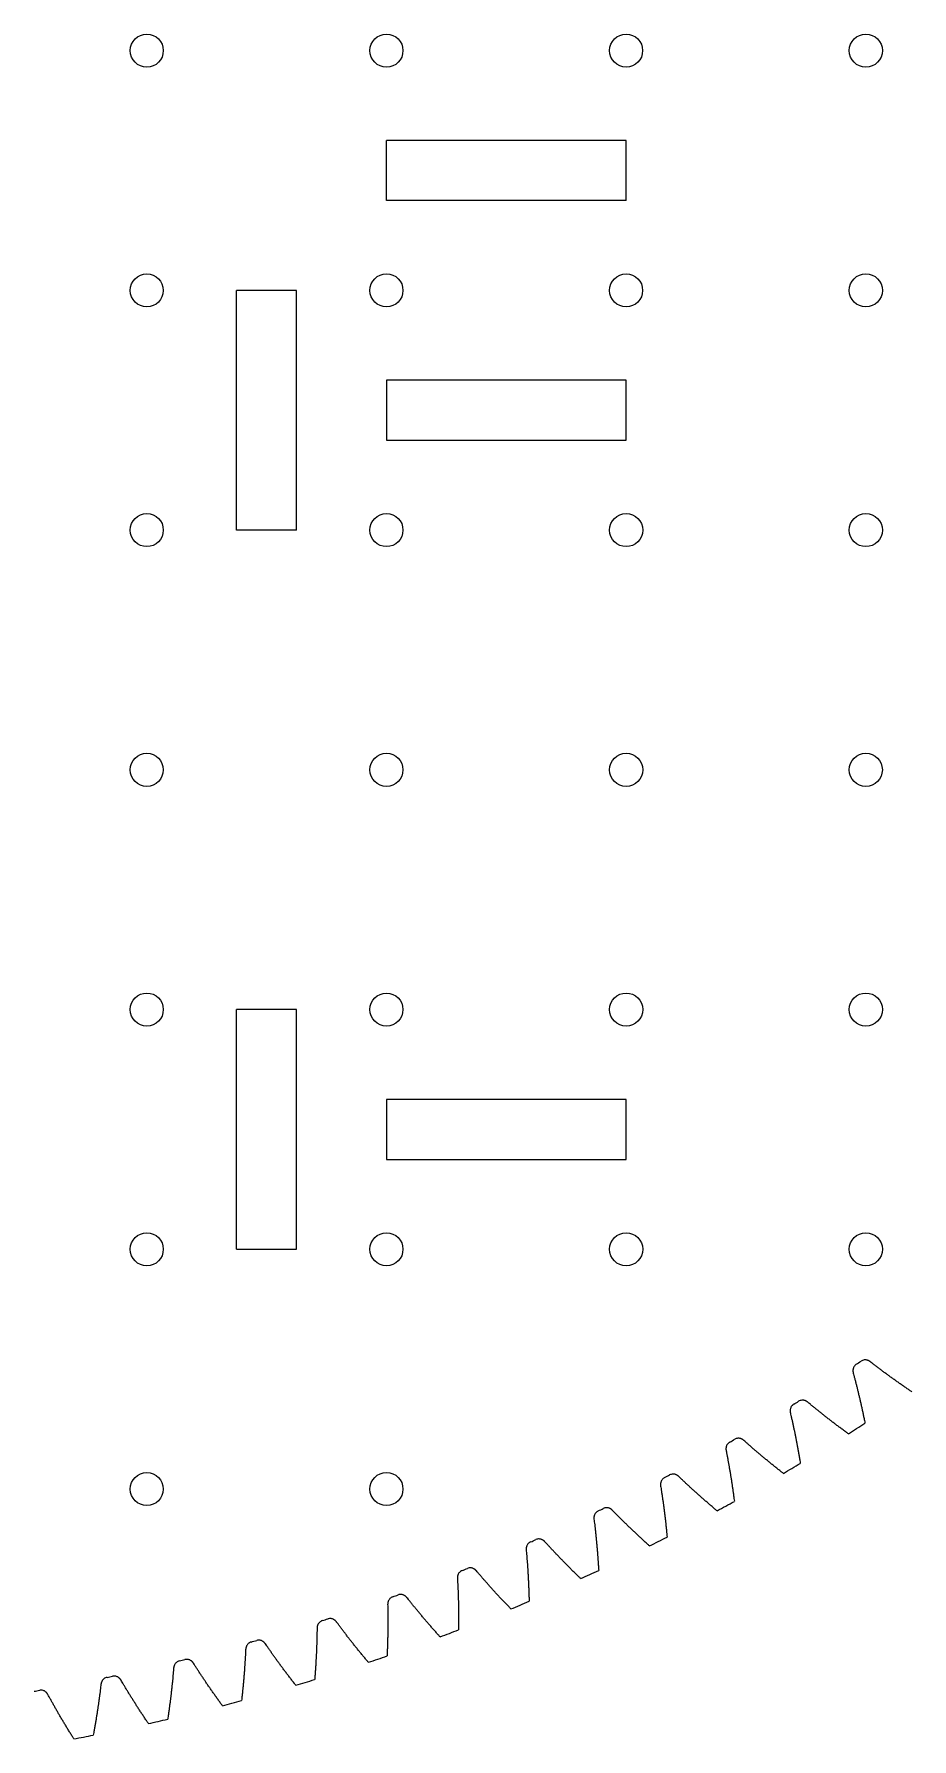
# Model space of a CAD drawing. Header units: inches. Extents: x 0.6 to 19, y 0.5 to 18.9.
# Drawn here: x 11.32 to 14.98, y 0.69 to 7.8 of the extents above; entities that cross this region are included whole.
import ezdxf

# ---------------------------------------------------------------- set-up
doc = ezdxf.new("R2010")
doc.units = ezdxf.units.IN
doc.header["$MEASUREMENT"] = 0

msp = doc.modelspace()

# ---------------------------------------------------------------- linework, layer by layer
at = {"color": 7, "linetype": 'Continuous', "lineweight": 15}
for p, q in [((13.7916, 7.3572), (12.7916, 7.3572)), ((12.7916, 7.1072), (12.7916, 7.3572)), ((13.7916, 7.1072), (13.7916, 7.3572)), ((13.7916, 7.1072), (12.7916, 7.1072)), ((12.4166, 6.7322), (12.1666, 6.7322)), ((12.1666, 5.7322), (12.1666, 6.7322)), ((12.4166, 5.7322), (12.4166, 6.7322)), ((13.7916, 6.3572), (12.7916, 6.3572)), ((12.7916, 6.3572), (12.7916, 6.1072)), ((13.7916, 6.1072), (13.7916, 6.3572)), ((12.7916, 6.1072), (13.7916, 6.1072)), ((12.4166, 5.7322), (12.1666, 5.7322)), ((12.4166, 3.7322), (12.1666, 3.7322)), ((12.1666, 2.7322), (12.1666, 3.7322)), ((12.4166, 2.7322), (12.4166, 3.7322)), ((13.7916, 3.3572), (12.7916, 3.3572)), ((12.7916, 3.3572), (12.7916, 3.1072)), ((13.7916, 3.1072), (13.7916, 3.3572)), ((12.7916, 3.1072), (13.7916, 3.1072)), ((12.1666, 2.7322), (12.4166, 2.7322))]:
    msp.add_line(p, q, dxfattribs=at)
for centre, radius in [((11.7916, 7.7322), 0.069), ((12.7916, 7.7322), 0.069), ((13.7916, 7.7322), 0.0689), ((14.7916, 7.7322), 0.069), ((11.7916, 6.7322), 0.0689), ((12.7916, 6.7322), 0.069), ((13.7916, 6.7322), 0.0689), ((14.7916, 6.7322), 0.069), ((11.7916, 5.7322), 0.069), ((12.7916, 5.7322), 0.069), ((13.7916, 5.7322), 0.069), ((14.7916, 5.7322), 0.069), ((11.7916, 4.7322), 0.0689), ((12.7916, 4.7322), 0.0689), ((13.7916, 4.7322), 0.069), ((14.7916, 4.7322), 0.0689), ((11.7916, 3.7322), 0.069), ((12.7916, 3.7322), 0.0689), ((13.7916, 3.7322), 0.069), ((14.7916, 3.7322), 0.069), ((11.7916, 2.7322), 0.069), ((12.7916, 2.7322), 0.0689), ((13.7916, 2.7322), 0.069), ((14.7916, 2.7322), 0.069), ((11.7916, 1.7322), 0.0689), ((12.7916, 1.7322), 0.069)]:
    msp.add_circle(centre, radius, dxfattribs=at)
for radius, start, end in [(8.975, 303.55058, 303.70216), (8.975, 301.57256, 301.72414), (9.2, 302.38121, 302.89352), (8.975, 299.59454, 299.74612), (8.975, 297.61652, 297.7681), (9.2, 300.40318, 300.9155), (8.975, 295.6385, 295.79008), (9.2, 298.42516, 298.93748), (8.975, 293.66047, 293.81205), (9.2, 296.44714, 296.95945), (8.975, 291.68245, 291.83403), (9.2, 294.46912, 294.98143), (8.975, 289.70443, 289.85601), (9.2, 292.4911, 293.00341), (8.975, 287.72641, 287.87799), (9.2, 290.51307, 291.02539), (8.975, 285.74839, 285.89997), (8.975, 283.77036, 283.92194), (9.2, 288.53505, 289.04737), (8.975, 281.79234, 281.94392), (9.2, 286.55703, 287.06934), (8.975, 279.81432, 279.9659), (9.2, 284.57901, 285.09132), (9.2, 282.60099, 283.1133), (9.2, 280.62296, 281.13528)]:
    msp.add_arc((9.7916, 9.7322), radius, start, end, dxfattribs=at)
for points, knots in [([(14.7518, 2.2525), (14.7499, 2.251), (14.7462, 2.2481), (14.7422, 2.2426), (14.7398, 2.2374), (14.7385, 2.2329), (14.7379, 2.2291), (14.7378, 2.2259), (14.7379, 2.2233), (14.7381, 2.2211), (14.7384, 2.2191), (14.7388, 2.2173), (14.7399, 2.2129), (14.7422, 2.2047), (14.7453, 2.1926), (14.7488, 2.1792), (14.7523, 2.1656), (14.7558, 2.1518), (14.7592, 2.1378), (14.7626, 2.1236), (14.766, 2.1092), (14.7693, 2.0946), (14.7727, 2.0798), (14.776, 2.0647), (14.7793, 2.0495), (14.7825, 2.0341), (14.7854, 2.0199), (14.7872, 2.0109), (14.7879, 2.0072)], [0, 0, 0, 0, 0.0281422, 0.0544033, 0.076448, 0.0943064, 0.1087144, 0.1205172, 0.1304264, 0.1389802, 0.1465701, 0.1534791, 0.1599127, 0.1988525, 0.2512062, 0.3043093, 0.3581618, 0.4127637, 0.468115, 0.5242158, 0.5810659, 0.6386654, 0.6970143, 0.7561127, 0.8159604, 0.8765575, 0.9379041, 0.9821736, 0.9821736, 0.9821736, 0.9821736]), ([(14.9839, 2.1375), (14.9807, 2.1397), (14.9731, 2.1448), (14.9612, 2.1529), (14.9482, 2.1619), (14.9354, 2.1708), (14.9228, 2.1797), (14.9105, 2.1885), (14.8983, 2.1972), (14.8863, 2.2059), (14.8745, 2.2145), (14.8629, 2.2231), (14.8515, 2.2316), (14.8404, 2.2401), (14.8294, 2.2485), (14.8194, 2.2561), (14.8128, 2.2614), (14.8091, 2.2641), (14.8076, 2.2651), (14.8059, 2.2661), (14.8039, 2.2672), (14.8015, 2.2683), (14.7986, 2.2694), (14.7949, 2.2704), (14.7902, 2.271), (14.7844, 2.2707), (14.7779, 2.2692), (14.7738, 2.2668), (14.7716, 2.2656)], [0.0178264, 0.0178264, 0.0178264, 0.0178264, 0.0620959, 0.1234425, 0.1840396, 0.2438873, 0.3029857, 0.3613346, 0.4189341, 0.4757842, 0.531885, 0.5872363, 0.6418382, 0.6956907, 0.7487938, 0.8011475, 0.8400873, 0.8465209, 0.8534299, 0.8610198, 0.8695736, 0.8794828, 0.8912856, 0.9056936, 0.923552, 0.9455967, 0.9718578, 1, 1, 1, 1]), ([(14.4907, 2.0857), (14.4887, 2.0843), (14.4849, 2.0815), (14.4808, 2.0762), (14.4781, 2.0711), (14.4767, 2.0666), (14.476, 2.0628), (14.4758, 2.0597), (14.4758, 2.0571), (14.4759, 2.0548), (14.4762, 2.0528), (14.4765, 2.051), (14.4774, 2.0466), (14.4794, 2.0383), (14.4822, 2.0261), (14.4852, 2.0126), (14.4882, 1.9989), (14.4912, 1.985), (14.4941, 1.9709), (14.497, 1.9566), (14.4999, 1.9421), (14.5028, 1.9273), (14.5056, 1.9124), (14.5084, 1.8973), (14.5111, 1.8819), (14.5138, 1.8664), (14.5162, 1.8522), (14.5177, 1.8431), (14.5183, 1.8393)], [0, 0, 0, 0, 0.0281422, 0.0544033, 0.076448, 0.0943064, 0.1087144, 0.1205172, 0.1304264, 0.1389802, 0.1465701, 0.1534791, 0.1599127, 0.1988525, 0.2512062, 0.3043093, 0.3581618, 0.4127637, 0.468115, 0.5242158, 0.5810659, 0.6386654, 0.6970143, 0.7561127, 0.8159604, 0.8765575, 0.9379041, 0.9821736, 0.9821736, 0.9821736, 0.9821736]), ([(14.7187, 1.9628), (14.7156, 1.9651), (14.7081, 1.9705), (14.6965, 1.979), (14.6838, 1.9884), (14.6714, 1.9978), (14.6591, 2.007), (14.647, 2.0163), (14.6352, 2.0254), (14.6235, 2.0345), (14.612, 2.0436), (14.6007, 2.0526), (14.5896, 2.0615), (14.5787, 2.0703), (14.5681, 2.0791), (14.5584, 2.087), (14.5519, 2.0925), (14.5484, 2.0953), (14.5469, 2.0964), (14.5452, 2.0975), (14.5433, 2.0987), (14.5409, 2.0999), (14.538, 2.101), (14.5343, 2.1021), (14.5297, 2.1029), (14.5239, 2.1028), (14.5173, 2.1015), (14.5131, 2.0993), (14.5109, 2.0982)], [0.0178264, 0.0178264, 0.0178264, 0.0178264, 0.0620959, 0.1234425, 0.1840396, 0.2438873, 0.3029857, 0.3613346, 0.4189341, 0.4757842, 0.531885, 0.5872363, 0.6418382, 0.6956907, 0.7487938, 0.8011475, 0.8400873, 0.8465209, 0.8534299, 0.8610198, 0.8695736, 0.8794828, 0.8912856, 0.9056936, 0.923552, 0.9455967, 0.9718578, 1, 1, 1, 1]), ([(14.224, 1.9281), (14.222, 1.9267), (14.218, 1.9241), (14.2137, 1.9189), (14.2109, 1.9139), (14.2093, 1.9094), (14.2085, 1.9057), (14.2081, 1.9026), (14.2081, 1.9), (14.2081, 1.8977), (14.2083, 1.8957), (14.2085, 1.8939), (14.2093, 1.8894), (14.211, 1.8811), (14.2134, 1.8688), (14.2159, 1.8552), (14.2185, 1.8414), (14.2209, 1.8274), (14.2234, 1.8132), (14.2258, 1.7988), (14.2282, 1.7842), (14.2306, 1.7694), (14.2329, 1.7544), (14.2351, 1.7391), (14.2373, 1.7237), (14.2395, 1.7081), (14.2414, 1.6938), (14.2426, 1.6847), (14.2431, 1.6809)], [0, 0, 0, 0, 0.0281422, 0.0544033, 0.076448, 0.0943064, 0.1087144, 0.1205172, 0.1304264, 0.1389802, 0.1465701, 0.1534791, 0.1599127, 0.1988525, 0.2512062, 0.3043093, 0.3581618, 0.4127637, 0.468115, 0.5242158, 0.5810659, 0.6386654, 0.6970143, 0.7561127, 0.8159604, 0.8765575, 0.9379041, 0.9821736, 0.9821736, 0.9821736, 0.9821736]), ([(14.4476, 1.7974), (14.4445, 1.7997), (14.4373, 1.8054), (14.426, 1.8143), (14.4136, 1.8242), (14.4015, 1.8339), (14.3896, 1.8436), (14.3778, 1.8533), (14.3663, 1.8628), (14.3549, 1.8723), (14.3438, 1.8818), (14.3328, 1.8911), (14.322, 1.9004), (14.3114, 1.9096), (14.3011, 1.9188), (14.2916, 1.927), (14.2854, 1.9328), (14.2819, 1.9357), (14.2805, 1.9368), (14.2789, 1.938), (14.277, 1.9392), (14.2747, 1.9405), (14.2718, 1.9418), (14.2682, 1.943), (14.2635, 1.9439), (14.2577, 1.944), (14.2511, 1.943), (14.2468, 1.9409), (14.2446, 1.9399)], [0.0178264, 0.0178264, 0.0178264, 0.0178264, 0.0620959, 0.1234425, 0.1840396, 0.2438873, 0.3029857, 0.3613346, 0.4189341, 0.4757842, 0.531885, 0.5872363, 0.6418382, 0.6956907, 0.7487938, 0.8011475, 0.8400873, 0.8465209, 0.8534299, 0.8610198, 0.8695736, 0.8794828, 0.8912856, 0.9056936, 0.923552, 0.9455967, 0.9718578, 1, 1, 1, 1]), ([(13.952, 1.7798), (13.9499, 1.7785), (13.9459, 1.776), (13.9414, 1.771), (13.9384, 1.766), (13.9367, 1.7616), (13.9357, 1.7579), (13.9353, 1.7548), (13.9351, 1.7522), (13.9351, 1.7499), (13.9352, 1.7479), (13.9354, 1.7461), (13.936, 1.7416), (13.9374, 1.7333), (13.9393, 1.7209), (13.9414, 1.7072), (13.9435, 1.6933), (13.9455, 1.6792), (13.9474, 1.665), (13.9493, 1.6505), (13.9512, 1.6358), (13.9531, 1.6209), (13.9548, 1.6058), (13.9566, 1.5905), (13.9583, 1.575), (13.9599, 1.5593), (13.9613, 1.545), (13.9622, 1.5359), (13.9625, 1.532)], [0, 0, 0, 0, 0.0281422, 0.0544033, 0.076448, 0.0943064, 0.1087144, 0.1205172, 0.1304264, 0.1389802, 0.1465701, 0.1534791, 0.1599127, 0.1988525, 0.2512062, 0.3043093, 0.3581618, 0.4127637, 0.468115, 0.5242158, 0.5810659, 0.6386654, 0.6970143, 0.7561127, 0.8159604, 0.8765575, 0.9379041, 0.9821736, 0.9821736, 0.9821736, 0.9821736]), ([(14.1709, 1.6414), (14.168, 1.6439), (14.1609, 1.6498), (14.1499, 1.6591), (14.1379, 1.6693), (14.1261, 1.6795), (14.1145, 1.6896), (14.1031, 1.6997), (14.0919, 1.7096), (14.0809, 1.7195), (14.0701, 1.7293), (14.0594, 1.7391), (14.049, 1.7487), (14.0387, 1.7583), (14.0287, 1.7678), (14.0196, 1.7764), (14.0135, 1.7823), (14.0102, 1.7854), (14.0088, 1.7865), (14.0072, 1.7878), (14.0053, 1.789), (14.003, 1.7904), (14.0002, 1.7918), (13.9966, 1.7931), (13.992, 1.7942), (13.9863, 1.7945), (13.9796, 1.7937), (13.9753, 1.7918), (13.973, 1.7908)], [0.0178264, 0.0178264, 0.0178264, 0.0178264, 0.0620959, 0.1234425, 0.1840396, 0.2438873, 0.3029857, 0.3613346, 0.4189341, 0.4757842, 0.531885, 0.5872363, 0.6418382, 0.6956907, 0.7487938, 0.8011475, 0.8400873, 0.8465209, 0.8534299, 0.8610198, 0.8695736, 0.8794828, 0.8912856, 0.9056936, 0.923552, 0.9455967, 0.9718578, 1, 1, 1, 1]), ([(13.675, 1.6409), (13.6729, 1.6397), (13.6688, 1.6373), (13.6641, 1.6325), (13.661, 1.6276), (13.6591, 1.6233), (13.658, 1.6196), (13.6574, 1.6165), (13.6572, 1.6139), (13.6571, 1.6117), (13.6571, 1.6097), (13.6572, 1.6078), (13.6577, 1.6033), (13.6589, 1.5949), (13.6603, 1.5825), (13.662, 1.5687), (13.6635, 1.5548), (13.665, 1.5407), (13.6665, 1.5263), (13.6679, 1.5118), (13.6693, 1.497), (13.6706, 1.4821), (13.6719, 1.467), (13.6731, 1.4516), (13.6742, 1.4361), (13.6753, 1.4203), (13.6762, 1.4059), (13.6768, 1.3968), (13.677, 1.393)], [0, 0, 0, 0, 0.0281422, 0.0544033, 0.076448, 0.0943064, 0.1087144, 0.1205172, 0.1304264, 0.1389802, 0.1465701, 0.1534791, 0.1599127, 0.1988525, 0.2512062, 0.3043093, 0.3581618, 0.4127637, 0.468115, 0.5242158, 0.5810659, 0.6386654, 0.6970143, 0.7561127, 0.8159604, 0.8765575, 0.9379041, 0.9821736, 0.9821736, 0.9821736, 0.9821736]), ([(13.889, 1.4951), (13.8862, 1.4976), (13.8794, 1.5038), (13.8687, 1.5135), (13.857, 1.5241), (13.8456, 1.5347), (13.8344, 1.5452), (13.8233, 1.5556), (13.8124, 1.566), (13.8018, 1.5763), (13.7913, 1.5864), (13.781, 1.5965), (13.7709, 1.6065), (13.761, 1.6164), (13.7512, 1.6263), (13.7424, 1.6352), (13.7366, 1.6413), (13.7333, 1.6445), (13.732, 1.6457), (13.7304, 1.647), (13.7286, 1.6483), (13.7264, 1.6498), (13.7236, 1.6512), (13.7201, 1.6527), (13.7155, 1.6539), (13.7098, 1.6545), (13.7031, 1.6539), (13.6987, 1.6521), (13.6964, 1.6512)], [0.0178264, 0.0178264, 0.0178264, 0.0178264, 0.0620959, 0.1234425, 0.1840396, 0.2438873, 0.3029857, 0.3613346, 0.4189341, 0.4757842, 0.531885, 0.5872363, 0.6418382, 0.6956907, 0.7487938, 0.8011475, 0.8400873, 0.8465209, 0.8534299, 0.8610198, 0.8695736, 0.8794828, 0.8912856, 0.9056936, 0.923552, 0.9455967, 0.9718578, 1, 1, 1, 1]), ([(13.3934, 1.5117), (13.3913, 1.5105), (13.3871, 1.5083), (13.3822, 1.5036), (13.3789, 1.4989), (13.3769, 1.4946), (13.3757, 1.491), (13.375, 1.4879), (13.3747, 1.4853), (13.3745, 1.4831), (13.3745, 1.4811), (13.3745, 1.4793), (13.3748, 1.4747), (13.3757, 1.4663), (13.3767, 1.4538), (13.3779, 1.44), (13.3789, 1.426), (13.38, 1.4119), (13.381, 1.3975), (13.3819, 1.3829), (13.3827, 1.3681), (13.3835, 1.3531), (13.3843, 1.338), (13.3849, 1.3226), (13.3856, 1.307), (13.3861, 1.2912), (13.3865, 1.2768), (13.3867, 1.2677), (13.3868, 1.2638)], [0, 0, 0, 0, 0.0281422, 0.0544033, 0.076448, 0.0943064, 0.1087144, 0.1205172, 0.1304264, 0.1389802, 0.1465701, 0.1534791, 0.1599127, 0.1988525, 0.2512062, 0.3043093, 0.3581618, 0.4127637, 0.468115, 0.5242158, 0.5810659, 0.6386654, 0.6970143, 0.7561127, 0.8159604, 0.8765575, 0.9379041, 0.9821736, 0.9821736, 0.9821736, 0.9821736]), ([(13.6023, 1.3585), (13.5995, 1.3612), (13.5929, 1.3676), (13.5826, 1.3776), (13.5713, 1.3887), (13.5602, 1.3997), (13.5494, 1.4106), (13.5387, 1.4214), (13.5282, 1.4321), (13.5179, 1.4427), (13.5077, 1.4532), (13.4978, 1.4637), (13.4881, 1.474), (13.4785, 1.4843), (13.4691, 1.4944), (13.4606, 1.5036), (13.455, 1.51), (13.4518, 1.5133), (13.4505, 1.5145), (13.449, 1.5158), (13.4473, 1.5173), (13.4451, 1.5188), (13.4424, 1.5203), (13.4389, 1.5219), (13.4344, 1.5233), (13.4286, 1.524), (13.4219, 1.5237), (13.4175, 1.5221), (13.4152, 1.5212)], [0.0178264, 0.0178264, 0.0178264, 0.0178264, 0.0620959, 0.1234425, 0.1840396, 0.2438873, 0.3029857, 0.3613346, 0.4189341, 0.4757842, 0.531885, 0.5872363, 0.6418382, 0.6956907, 0.7487938, 0.8011475, 0.8400873, 0.8465209, 0.8534299, 0.8610198, 0.8695736, 0.8794828, 0.8912856, 0.9056936, 0.923552, 0.9455967, 0.9718578, 1, 1, 1, 1]), ([(13.1075, 1.3923), (13.1053, 1.3912), (13.1011, 1.3891), (13.0961, 1.3846), (13.0926, 1.38), (13.0904, 1.3758), (13.0891, 1.3722), (13.0883, 1.3692), (13.0879, 1.3666), (13.0876, 1.3643), (13.0875, 1.3623), (13.0875, 1.3605), (13.0877, 1.356), (13.0882, 1.3475), (13.0888, 1.335), (13.0895, 1.3212), (13.0901, 1.3072), (13.0907, 1.293), (13.0911, 1.2785), (13.0915, 1.2639), (13.0919, 1.2491), (13.0922, 1.2341), (13.0924, 1.219), (13.0925, 1.2036), (13.0926, 1.188), (13.0926, 1.1722), (13.0925, 1.1578), (13.0924, 1.1486), (13.0924, 1.1448)], [0, 0, 0, 0, 0.0281422, 0.0544033, 0.076448, 0.0943064, 0.1087144, 0.1205172, 0.1304264, 0.1389802, 0.1465701, 0.1534791, 0.1599127, 0.1988525, 0.2512062, 0.3043093, 0.3581618, 0.4127637, 0.468115, 0.5242158, 0.5810659, 0.6386654, 0.6970143, 0.7561127, 0.8159604, 0.8765575, 0.9379041, 0.9821736, 0.9821736, 0.9821736, 0.9821736]), ([(13.311, 1.232), (13.3083, 1.2348), (13.3019, 1.2413), (13.2919, 1.2518), (13.2811, 1.2632), (13.2704, 1.2746), (13.2599, 1.2858), (13.2496, 1.297), (13.2395, 1.308), (13.2295, 1.319), (13.2198, 1.3299), (13.2102, 1.3407), (13.2008, 1.3513), (13.1916, 1.3619), (13.1826, 1.3724), (13.1744, 1.3819), (13.169, 1.3884), (13.166, 1.3918), (13.1647, 1.3931), (13.1632, 1.3945), (13.1615, 1.396), (13.1594, 1.3975), (13.1568, 1.3992), (13.1533, 1.4009), (13.1488, 1.4025), (13.1432, 1.4034), (13.1364, 1.4032), (13.1319, 1.4018), (13.1296, 1.4011)], [0.0178264, 0.0178264, 0.0178264, 0.0178264, 0.0620959, 0.1234425, 0.1840396, 0.2438873, 0.3029857, 0.3613346, 0.4189341, 0.4757842, 0.531885, 0.5872363, 0.6418382, 0.6956907, 0.7487938, 0.8011475, 0.8400873, 0.8465209, 0.8534299, 0.8610198, 0.8695736, 0.8794828, 0.8912856, 0.9056936, 0.923552, 0.9455967, 0.9718578, 1, 1, 1, 1]), ([(12.8177, 1.2828), (12.8154, 1.2818), (12.8111, 1.2799), (12.806, 1.2755), (12.8024, 1.271), (12.8, 1.2669), (12.7986, 1.2634), (12.7977, 1.2604), (12.7972, 1.2578), (12.7968, 1.2555), (12.7967, 1.2535), (12.7966, 1.2517), (12.7966, 1.2472), (12.7969, 1.2387), (12.797, 1.2262), (12.7972, 1.2124), (12.7973, 1.1983), (12.7974, 1.1841), (12.7974, 1.1697), (12.7973, 1.1551), (12.7971, 1.1403), (12.7969, 1.1253), (12.7966, 1.1101), (12.7962, 1.0947), (12.7957, 1.0791), (12.7952, 1.0634), (12.7946, 1.0489), (12.7942, 1.0398), (12.794, 1.0359)], [0, 0, 0, 0, 0.0281422, 0.0544033, 0.076448, 0.0943064, 0.1087144, 0.1205172, 0.1304264, 0.1389802, 0.1465701, 0.1534791, 0.1599127, 0.1988525, 0.2512062, 0.3043093, 0.3581618, 0.4127637, 0.468115, 0.5242158, 0.5810659, 0.6386654, 0.6970143, 0.7561127, 0.8159604, 0.8765575, 0.9379041, 0.9821736, 0.9821736, 0.9821736, 0.9821736]), ([(13.0155, 1.1156), (13.0129, 1.1184), (13.0068, 1.1252), (12.9971, 1.136), (12.9867, 1.1478), (12.9764, 1.1595), (12.9663, 1.1711), (12.9564, 1.1826), (12.9466, 1.1941), (12.9371, 1.2054), (12.9277, 1.2166), (12.9185, 1.2277), (12.9095, 1.2387), (12.9007, 1.2495), (12.892, 1.2603), (12.8842, 1.2701), (12.879, 1.2768), (12.8761, 1.2803), (12.8749, 1.2817), (12.8735, 1.2831), (12.8718, 1.2846), (12.8697, 1.2863), (12.8671, 1.288), (12.8638, 1.2898), (12.8593, 1.2915), (12.8537, 1.2927), (12.847, 1.2928), (12.8424, 1.2915), (12.84, 1.2908)], [0.0178264, 0.0178264, 0.0178264, 0.0178264, 0.0620959, 0.1234425, 0.1840396, 0.2438873, 0.3029857, 0.3613346, 0.4189341, 0.4757842, 0.531885, 0.5872363, 0.6418382, 0.6956907, 0.7487938, 0.8011475, 0.8400873, 0.8465209, 0.8534299, 0.8610198, 0.8695736, 0.8794828, 0.8912856, 0.9056936, 0.923552, 0.9455967, 0.9718578, 1, 1, 1, 1]), ([(12.5242, 1.1834), (12.522, 1.1824), (12.5176, 1.1807), (12.5123, 1.1765), (12.5085, 1.1722), (12.506, 1.1681), (12.5045, 1.1646), (12.5035, 1.1616), (12.5029, 1.1591), (12.5025, 1.1569), (12.5022, 1.1549), (12.5021, 1.1531), (12.5019, 1.1485), (12.5019, 1.14), (12.5017, 1.1275), (12.5014, 1.1137), (12.501, 1.0997), (12.5006, 1.0855), (12.5, 1.0711), (12.4994, 1.0565), (12.4988, 1.0417), (12.498, 1.0267), (12.4972, 1.0115), (12.4963, 0.9962), (12.4953, 0.9806), (12.4942, 0.9649), (12.4931, 0.9505), (12.4924, 0.9413), (12.4921, 0.9375)], [0, 0, 0, 0, 0.0281422, 0.0544033, 0.076448, 0.0943064, 0.1087144, 0.1205172, 0.1304264, 0.1389802, 0.1465701, 0.1534791, 0.1599127, 0.1988525, 0.2512062, 0.3043093, 0.3581618, 0.4127637, 0.468115, 0.5242158, 0.5810659, 0.6386654, 0.6970143, 0.7561127, 0.8159604, 0.8765575, 0.9379041, 0.9821736, 0.9821736, 0.9821736, 0.9821736]), ([(12.7161, 1.0095), (12.7137, 1.0124), (12.7078, 1.0194), (12.6985, 1.0305), (12.6885, 1.0426), (12.6786, 1.0547), (12.6689, 1.0667), (12.6594, 1.0785), (12.6501, 1.0902), (12.6409, 1.1019), (12.6319, 1.1134), (12.6231, 1.1248), (12.6145, 1.1361), (12.606, 1.1473), (12.5977, 1.1584), (12.5902, 1.1684), (12.5853, 1.1753), (12.5825, 1.1789), (12.5813, 1.1803), (12.58, 1.1818), (12.5784, 1.1833), (12.5764, 1.1851), (12.5738, 1.1869), (12.5705, 1.1888), (12.5662, 1.1907), (12.5606, 1.192), (12.5538, 1.1923), (12.5492, 1.1912), (12.5469, 1.1906)], [0.0178264, 0.0178264, 0.0178264, 0.0178264, 0.0620959, 0.1234425, 0.1840396, 0.2438873, 0.3029857, 0.3613346, 0.4189341, 0.4757842, 0.531885, 0.5872363, 0.6418382, 0.6956907, 0.7487938, 0.8011475, 0.8400873, 0.8465209, 0.8534299, 0.8610198, 0.8695736, 0.8794828, 0.8912856, 0.9056936, 0.923552, 0.9455967, 0.9718578, 1, 1, 1, 1]), ([(12.2275, 1.0941), (12.2252, 1.0933), (12.2208, 1.0917), (12.2154, 1.0877), (12.2114, 1.0835), (12.2088, 1.0795), (12.2071, 1.0761), (12.206, 1.0732), (12.2053, 1.0706), (12.2049, 1.0684), (12.2046, 1.0664), (12.2043, 1.0646), (12.204, 1.0601), (12.2037, 1.0516), (12.203, 1.0391), (12.2023, 1.0253), (12.2014, 1.0113), (12.2005, 0.9971), (12.1995, 0.9827), (12.1984, 0.9682), (12.1972, 0.9534), (12.1959, 0.9385), (12.1946, 0.9233), (12.1931, 0.908), (12.1916, 0.8925), (12.1899, 0.8768), (12.1884, 0.8625), (12.1873, 0.8533), (12.1869, 0.8495)], [0, 0, 0, 0, 0.0281422, 0.0544033, 0.076448, 0.0943064, 0.1087144, 0.1205172, 0.1304264, 0.1389802, 0.1465701, 0.1534791, 0.1599127, 0.1988525, 0.2512062, 0.3043093, 0.3581618, 0.4127637, 0.468115, 0.5242158, 0.5810659, 0.6386654, 0.6970143, 0.7561127, 0.8159604, 0.8765575, 0.9379041, 0.9821736, 0.9821736, 0.9821736, 0.9821736]), ([(12.4133, 0.9137), (12.411, 0.9167), (12.4053, 0.9239), (12.3964, 0.9353), (12.3868, 0.9478), (12.3774, 0.9602), (12.3681, 0.9725), (12.359, 0.9847), (12.3501, 0.9967), (12.3413, 1.0087), (12.3327, 1.0205), (12.3243, 1.0322), (12.3161, 1.0438), (12.308, 1.0553), (12.3001, 1.0666), (12.293, 1.0769), (12.2883, 1.084), (12.2856, 1.0877), (12.2845, 1.0891), (12.2832, 1.0906), (12.2816, 1.0922), (12.2797, 1.094), (12.2772, 1.096), (12.274, 1.098), (12.2697, 1.1), (12.2641, 1.1015), (12.2574, 1.1021), (12.2528, 1.1011), (12.2504, 1.1006)], [0.0178264, 0.0178264, 0.0178264, 0.0178264, 0.0620959, 0.1234425, 0.1840396, 0.2438873, 0.3029857, 0.3613346, 0.4189341, 0.4757842, 0.531885, 0.5872363, 0.6418382, 0.6956907, 0.7487938, 0.8011475, 0.8400873, 0.8465209, 0.8534299, 0.8610198, 0.8695736, 0.8794828, 0.8912856, 0.9056936, 0.923552, 0.9455967, 0.9718578, 1, 1, 1, 1]), ([(11.9279, 1.0152), (11.9256, 1.0144), (11.9211, 1.013), (11.9155, 1.0092), (11.9115, 1.0051), (11.9087, 1.0013), (11.9069, 0.9979), (11.9057, 0.995), (11.9049, 0.9925), (11.9044, 0.9903), (11.904, 0.9883), (11.9037, 0.9865), (11.9033, 0.982), (11.9027, 0.9735), (11.9015, 0.961), (11.9003, 0.9473), (11.899, 0.9333), (11.8976, 0.9192), (11.896, 0.9048), (11.8944, 0.8903), (11.8928, 0.8756), (11.891, 0.8607), (11.8891, 0.8456), (11.8871, 0.8304), (11.885, 0.8149), (11.8829, 0.7993), (11.8808, 0.785), (11.8794, 0.7759), (11.8789, 0.7721)], [0, 0, 0, 0, 0.0281422, 0.0544033, 0.076448, 0.0943064, 0.1087144, 0.1205172, 0.1304264, 0.1389802, 0.1465701, 0.1534791, 0.1599127, 0.1988525, 0.2512062, 0.3043093, 0.3581618, 0.4127637, 0.468115, 0.5242158, 0.5810659, 0.6386654, 0.6970143, 0.7561127, 0.8159604, 0.8765575, 0.9379041, 0.9821736, 0.9821736, 0.9821736, 0.9821736]), ([(12.1074, 0.8285), (12.1051, 0.8316), (12.0997, 0.839), (12.0912, 0.8507), (12.0821, 0.8635), (12.073, 0.8762), (12.0642, 0.8888), (12.0555, 0.9013), (12.047, 0.9136), (12.0387, 0.9259), (12.0305, 0.938), (12.0225, 0.95), (12.0147, 0.9618), (12.007, 0.9736), (11.9995, 0.9852), (11.9927, 0.9957), (11.9883, 1.0029), (11.9858, 1.0067), (11.9847, 1.0082), (11.9834, 1.0098), (11.9819, 1.0114), (11.9801, 1.0133), (11.9777, 1.0153), (11.9745, 1.0175), (11.9703, 1.0196), (11.9648, 1.0213), (11.9581, 1.0221), (11.9534, 1.0213), (11.951, 1.0209)], [0.0178264, 0.0178264, 0.0178264, 0.0178264, 0.0620959, 0.1234425, 0.1840396, 0.2438873, 0.3029857, 0.3613346, 0.4189341, 0.4757842, 0.531885, 0.5872363, 0.6418382, 0.6956907, 0.7487938, 0.8011475, 0.8400873, 0.8465209, 0.8534299, 0.8610198, 0.8695736, 0.8794828, 0.8912856, 0.9056936, 0.923552, 0.9455967, 0.9718578, 1, 1, 1, 1]), ([(11.6258, 0.9467), (11.6234, 0.946), (11.6189, 0.9447), (11.6132, 0.9411), (11.609, 0.9371), (11.6061, 0.9334), (11.6042, 0.9301), (11.6029, 0.9272), (11.602, 0.9247), (11.6014, 0.9226), (11.6009, 0.9206), (11.6006, 0.9188), (11.6, 0.9143), (11.5991, 0.9059), (11.5975, 0.8934), (11.5958, 0.8797), (11.594, 0.8658), (11.5921, 0.8517), (11.5901, 0.8375), (11.588, 0.823), (11.5858, 0.8084), (11.5835, 0.7935), (11.5811, 0.7785), (11.5786, 0.7633), (11.576, 0.748), (11.5733, 0.7324), (11.5707, 0.7182), (11.5691, 0.7092), (11.5684, 0.7054)], [0, 0, 0, 0, 0.0281422, 0.0544033, 0.076448, 0.0943064, 0.1087144, 0.1205172, 0.1304264, 0.1389802, 0.1465701, 0.1534791, 0.1599127, 0.1988525, 0.2512062, 0.3043093, 0.3581618, 0.4127637, 0.468115, 0.5242158, 0.5810659, 0.6386654, 0.6970143, 0.7561127, 0.8159604, 0.8765575, 0.9379041, 0.9821736, 0.9821736, 0.9821736, 0.9821736]), ([(11.7987, 0.7538), (11.7965, 0.757), (11.7914, 0.7646), (11.7833, 0.7766), (11.7746, 0.7897), (11.766, 0.8027), (11.7576, 0.8156), (11.7494, 0.8284), (11.7413, 0.841), (11.7334, 0.8536), (11.7256, 0.8659), (11.7181, 0.8782), (11.7107, 0.8903), (11.7034, 0.9023), (11.6963, 0.9142), (11.6899, 0.925), (11.6857, 0.9323), (11.6833, 0.9362), (11.6823, 0.9377), (11.6811, 0.9393), (11.6796, 0.941), (11.6778, 0.943), (11.6755, 0.9451), (11.6724, 0.9473), (11.6682, 0.9496), (11.6628, 0.9515), (11.6562, 0.9525), (11.6515, 0.9519), (11.649, 0.9515)], [0.0178264, 0.0178264, 0.0178264, 0.0178264, 0.0620959, 0.1234425, 0.1840396, 0.2438873, 0.3029857, 0.3613346, 0.4189341, 0.4757842, 0.531885, 0.5872363, 0.6418382, 0.6956907, 0.7487938, 0.8011475, 0.8400873, 0.8465209, 0.8534299, 0.8610198, 0.8695736, 0.8794828, 0.8912856, 0.9056936, 0.923552, 0.9455967, 0.9718578, 1, 1, 1, 1]), ([(11.4876, 0.6899), (11.4855, 0.6932), (11.4806, 0.7009), (11.473, 0.7132), (11.4647, 0.7266), (11.4566, 0.7399), (11.4487, 0.7531), (11.4409, 0.7661), (11.4332, 0.779), (11.4258, 0.7918), (11.4185, 0.8045), (11.4113, 0.817), (11.4043, 0.8294), (11.3975, 0.8416), (11.3908, 0.8537), (11.3847, 0.8647), (11.3808, 0.8722), (11.3785, 0.8761), (11.3776, 0.8777), (11.3764, 0.8793), (11.3751, 0.8811), (11.3733, 0.8831), (11.3711, 0.8853), (11.368, 0.8876), (11.364, 0.8901), (11.3586, 0.8922), (11.352, 0.8934), (11.3473, 0.8929), (11.3448, 0.8927)], [0.0178264, 0.0178264, 0.0178264, 0.0178264, 0.0620959, 0.1234425, 0.1840396, 0.2438873, 0.3029857, 0.3613346, 0.4189341, 0.4757842, 0.531885, 0.5872363, 0.6418382, 0.6956907, 0.7487938, 0.8011475, 0.8400873, 0.8465209, 0.8534299, 0.8610198, 0.8695736, 0.8794828, 0.8912856, 0.9056936, 0.923552, 0.9455967, 0.9718578, 1, 1, 1, 1])]:
    msp.add_open_spline(points, degree=3, knots=knots, dxfattribs=at)

doc.saveas('drawing.dxf')
